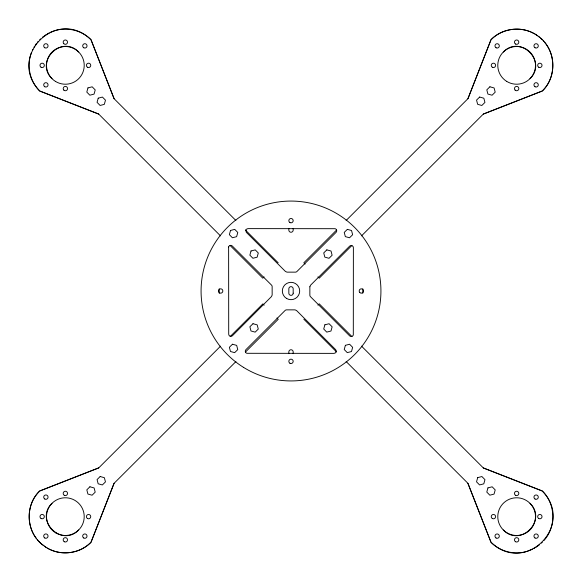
<?xml version="1.0" encoding="UTF-8"?>
<svg xmlns="http://www.w3.org/2000/svg" width="582" height="582" viewBox="0 0 582 582"><rect width="100%" height="100%" fill="white"/><g stroke="black" fill="none" stroke-linecap="round" stroke-linejoin="round"><path stroke-width="0.87" d="M31.435 52.591C26.379 65.577 29.769 81.269 39.729 91.003L98.7 114.079L220.491 235.87M114.065 483.278L91.01 542.257C79.065 554.69 58.069 556.414 44.254 546.105M467.95 98.729L490.982 39.743C500.709 29.777 516.401 26.379 529.387 31.421M235.877 220.491L114.087 98.7L90.988 39.707C56.694 6.489 6.482 56.774 39.751 91.025L98.736 114.057M32.345 50.401L32.847 49.325M33.952 47.258L34.564 46.24M35.204 45.243L36.601 43.294M37.321 42.384L38.092 41.475M467.899 483.336L491.019 542.293C525.299 575.496 575.511 525.255 542.279 490.997L483.307 467.921L361.517 346.13M543.901 540.54C556.436 526.899 555.672 503.765 542.264 490.975L483.271 467.943M52.031 503.284C34.28 520.301 61.663 547.706 78.686 529.962M529.969 78.701C547.72 61.685 520.323 34.287 503.306 52.031M264.083 276.901L262.802 278.181L230.108 245.488M336.52 230.101L303.826 262.795L305.106 264.075M346.13 220.491L467.921 98.7L490.997 39.729C502.943 27.303 523.924 25.579 537.739 35.873M220.549 346.174L98.707 467.921L39.729 490.975C24.32 505.46 26.117 533.025 43.279 545.385M230.166 336.563L262.868 303.884L264.148 305.164M351.899 245.488L319.212 278.181L317.925 276.901M361.517 235.87L483.307 114.079L542.3 90.988C558.029 76.206 555.701 47.899 537.761 35.888M235.921 361.56L114.087 483.307L90.988 542.271C80.694 552.835 63.736 555.912 50.387 549.648M245.546 351.95L278.247 319.271L276.967 317.99M317.925 305.099L319.212 303.819L351.899 336.512M39.729 39.729L40.58 38.899M541.427 543.101L542.279 542.271M42.37 37.335L43.294 36.601M539.645 544.665L535.789 547.429M44.225 35.909L46.225 34.571M47.215 33.974L49.332 32.847M533.73 548.615L534.771 548.04M532.676 549.153L527.168 551.336M50.408 32.337C63.758 26.074 80.716 29.158 91.01 39.729L114.087 98.7M483.307 114.079L542.279 91.003C554.399 79.327 556.392 59.015 546.774 45.2M98.678 467.899L39.714 490.997C26.968 503.226 25.557 524.92 36.601 538.706M526.026 551.663C513.775 555.053 499.909 551.343 490.997 542.271L467.921 483.3L346.13 361.509M530.515 31.864L533.73 33.385M49.31 549.139L47.222 548.018M534.771 33.96L536.786 35.218M46.204 547.415L41.46 543.894M538.692 36.579L539.623 37.321M540.525 38.085L542.264 39.707M40.58 543.101L38.907 541.42M78.701 52.031C61.685 34.287 34.287 61.685 52.038 78.701M503.306 529.969C520.323 547.713 547.72 520.315 529.969 503.299M245.495 230.101L278.181 262.795M303.826 319.205L336.52 351.899M543.086 40.558L543.886 41.438M37.343 539.638L38.106 540.547M544.65 42.341L546.098 44.225M362.804 288.825L362.804 293.175M293.183 228.34L293.183 230.079A2.175 2.175 0 0 1 291.007 232.254A2.175 2.175 0 0 1 288.832 230.079L288.832 228.34M293.183 353.66L293.183 351.921A2.175 2.175 0 0 0 291.007 349.746A2.175 2.175 0 0 0 288.832 351.921L288.832 353.66M219.21 288.825L219.21 293.175M309.864 286.773L309.857 295.147A2.175 2.175 0 0 0 310.475 296.689L349.673 335.894A2.175 2.175 0 0 0 353.31 334.919L353.383 247.706C353.478 245.851 350.968 244.767 349.687 246.113L310.519 285.245L309.864 286.773M228.624 246.957L228.704 334.163C228.61 336.025 231.119 337.102 232.4 335.749L271.496 296.551L272.158 295.016L272.143 286.65A2.175 2.175 0 0 0 271.525 285.107L232.262 245.975A2.175 2.175 0 0 0 228.624 246.957M245.793 230.21L246.324 232.32L285.456 271.481L286.984 272.143L295.35 272.143A2.175 2.175 0 0 0 296.9 271.532L336.098 232.334A2.175 2.175 0 0 0 335.123 228.697L247.917 228.624L246.368 229.243L245.793 230.21M336.301 351.23L335.639 352.757L334.097 353.376L246.884 353.303A2.175 2.175 0 0 1 245.91 349.666L285.107 310.468A2.175 2.175 0 0 1 286.657 309.857L295.023 309.857L296.551 310.519L335.683 349.68L336.301 351.23M87.962 87.904L86.798 92.094L89.846 95.201L94.058 94.109L95.222 89.919L92.174 86.813L87.962 87.904M98.22 98.162L97.056 102.352L100.104 105.458L104.316 104.367L105.48 100.169L102.432 97.07L98.22 98.162M230.523 230.465L229.359 234.655L232.407 237.762L236.619 236.67L237.783 232.473L234.735 229.373L230.523 230.465M251.031 250.973L249.867 255.171L252.923 258.27L257.135 257.179L258.292 252.988L255.243 249.882L251.031 250.973M324.88 324.821L323.716 329.012L326.764 332.118L330.976 331.027L332.14 326.829L329.092 323.73L324.88 324.821M345.388 345.33L344.224 349.527L347.279 352.627L351.492 351.535L352.648 347.345L349.6 344.238L345.388 345.33M477.691 477.633L476.527 481.831L479.583 484.93L483.795 483.838L484.959 479.648L481.903 476.542L477.691 477.633M487.949 487.891L486.785 492.081L489.833 495.187L494.053 494.096L495.209 489.906L492.161 486.799L487.949 487.891M489.906 86.791L486.807 89.846L487.898 94.058L492.088 95.215L495.195 92.167L494.103 87.955L489.906 86.791M479.655 97.049L476.549 100.097L477.64 104.309L481.831 105.473L484.937 102.425L483.846 98.213L479.655 97.049M347.352 229.352L344.246 232.4L345.337 236.619L349.527 237.776L352.634 234.728L351.543 230.516L347.352 229.352M326.837 249.867L323.73 252.915L324.821 257.128L329.019 258.292L332.118 255.243L331.027 251.031L326.837 249.867M252.995 323.708L249.889 326.757L250.98 330.969L255.171 332.133L258.277 329.085L257.186 324.872L252.995 323.708M232.48 344.224L229.381 347.272L230.465 351.484L234.662 352.648L237.762 349.6L236.67 345.381L232.48 344.224M100.177 476.527L97.07 479.575L98.162 483.788L102.359 484.952L105.458 481.903L104.367 477.691L100.177 476.527M89.919 486.785L86.82 489.833L87.904 494.045L92.102 495.209L95.201 492.154L94.117 487.942L89.919 486.785M293.183 293.175L293.183 288.825A2.175 2.175 0 0 0 291.007 286.65A2.175 2.175 0 0 0 288.832 288.825L288.832 293.175A2.175 2.175 0 0 0 291.007 295.35A2.175 2.175 0 0 0 293.183 293.175M535.04 86.74A2.175 2.175 0 0 0 538.299 84.856A2.175 2.175 0 0 0 535.04 82.971A2.175 2.175 0 0 0 535.04 86.74M506.696 81.385A18.857 18.857 0 0 0 535.484 65.97A18.857 18.857 0 0 0 507.737 48.742A18.857 18.857 0 0 0 506.696 81.385M535.04 47.76A2.175 2.175 0 0 0 538.299 45.876A2.175 2.175 0 0 0 535.04 43.992A2.175 2.175 0 0 0 535.04 47.76M496.068 47.76A2.175 2.175 0 0 0 499.327 45.876A2.175 2.175 0 0 0 496.068 43.992A2.175 2.175 0 0 0 496.068 47.76M515.121 90.115A2.175 2.175 0 0 0 518.758 89.133A2.175 2.175 0 0 0 516.088 86.471A2.175 2.175 0 0 0 515.121 90.115M515.55 44.043A2.175 2.175 0 0 0 518.817 42.159A2.175 2.175 0 0 0 515.55 40.274A2.175 2.175 0 0 0 515.55 44.043M492.343 67.25A2.175 2.175 0 0 0 495.609 65.366A2.175 2.175 0 0 0 492.343 63.482A2.175 2.175 0 0 0 492.343 67.25M538.757 67.25A2.175 2.175 0 0 0 542.024 65.366A2.175 2.175 0 0 0 538.757 63.482A2.175 2.175 0 0 0 538.757 67.25M496.068 538.008A2.175 2.175 0 0 0 499.327 536.124A2.175 2.175 0 0 0 496.068 534.24A2.175 2.175 0 0 0 496.068 538.008M506.696 532.654A18.857 18.857 0 0 0 535.484 517.238A18.857 18.857 0 0 0 507.737 500.011A18.857 18.857 0 0 0 506.696 532.654M535.04 538.008A2.175 2.175 0 0 0 538.299 536.124A2.175 2.175 0 0 0 535.04 534.24A2.175 2.175 0 0 0 535.04 538.008M535.04 499.029A2.175 2.175 0 0 0 538.299 497.144A2.175 2.175 0 0 0 535.04 495.26A2.175 2.175 0 0 0 535.04 499.029M492.343 518.518A2.175 2.175 0 0 0 495.609 516.634A2.175 2.175 0 0 0 492.343 514.75A2.175 2.175 0 0 0 492.343 518.518M538.757 518.518A2.175 2.175 0 0 0 542.024 516.634A2.175 2.175 0 0 0 538.757 514.75A2.175 2.175 0 0 0 538.757 518.518M515.55 495.311A2.175 2.175 0 0 0 518.817 493.427A2.175 2.175 0 0 0 515.55 491.543A2.175 2.175 0 0 0 515.55 495.311M515.55 541.726A2.175 2.175 0 0 0 518.817 539.841A2.175 2.175 0 0 0 515.55 537.957A2.175 2.175 0 0 0 515.55 541.726M44.792 499.014A2.175 2.175 0 0 0 48.059 497.13A2.175 2.175 0 0 0 44.792 495.246A2.175 2.175 0 0 0 44.792 499.014M55.93 532.952A18.857 18.857 0 0 0 84.215 516.634A18.857 18.857 0 0 0 55.937 500.294A18.857 18.857 0 0 0 55.93 532.952M44.778 537.986A2.175 2.175 0 0 0 48.044 536.109A2.175 2.175 0 0 0 44.778 534.218A2.175 2.175 0 0 0 44.778 537.986M83.75 538.001A2.175 2.175 0 0 0 87.016 536.117A2.175 2.175 0 0 0 83.75 534.232A2.175 2.175 0 0 0 83.75 538.001M64.282 495.304A2.175 2.175 0 0 0 67.548 493.42A2.175 2.175 0 0 0 64.282 491.535A2.175 2.175 0 0 0 64.282 495.304M64.267 541.718A2.175 2.175 0 0 0 67.527 539.834A2.175 2.175 0 0 0 64.267 537.95A2.175 2.175 0 0 0 64.267 541.718M87.482 518.518A2.175 2.175 0 0 0 90.741 516.634A2.175 2.175 0 0 0 87.482 514.75A2.175 2.175 0 0 0 87.482 518.518M41.067 518.504A2.175 2.175 0 0 0 44.327 516.62A2.175 2.175 0 0 0 41.067 514.735A2.175 2.175 0 0 0 41.067 518.504M83.772 47.76A2.175 2.175 0 0 0 87.031 45.876A2.175 2.175 0 0 0 83.772 43.992A2.175 2.175 0 0 0 83.772 47.76M55.421 81.385A18.857 18.857 0 0 0 84.215 65.97A18.857 18.857 0 0 0 56.469 48.742A18.857 18.857 0 0 0 55.421 81.385M44.792 47.76A2.175 2.175 0 0 0 48.059 45.876A2.175 2.175 0 0 0 44.792 43.992A2.175 2.175 0 0 0 44.792 47.76M44.792 86.74A2.175 2.175 0 0 0 48.059 84.856A2.175 2.175 0 0 0 44.792 82.971A2.175 2.175 0 0 0 44.792 86.74M87.489 67.25A2.175 2.175 0 0 0 90.756 65.366A2.175 2.175 0 0 0 87.489 63.482A2.175 2.175 0 0 0 87.489 67.25M41.075 67.25A2.175 2.175 0 0 0 44.341 65.366A2.175 2.175 0 0 0 41.075 63.482A2.175 2.175 0 0 0 41.075 67.25M63.853 90.115A2.175 2.175 0 0 0 67.49 89.133A2.175 2.175 0 0 0 64.82 86.471A2.175 2.175 0 0 0 63.853 90.115M63.816 43.701A2.175 2.175 0 0 0 67.454 42.719A2.175 2.175 0 0 0 64.791 40.056A2.175 2.175 0 0 0 63.816 43.701M243.516 367.366A89.926 89.926 0 0 0 380.883 293.939A89.926 89.926 0 0 0 248.616 211.688A89.926 89.926 0 0 0 243.516 367.366M219.574 292.884A2.175 2.175 0 0 0 222.833 291A2.175 2.175 0 0 0 219.574 289.116A2.175 2.175 0 0 0 219.574 292.884M359.814 292.535A2.175 2.175 0 0 0 363.452 291.56A2.175 2.175 0 0 0 360.789 288.898A2.175 2.175 0 0 0 359.814 292.535M289.916 222.535A2.175 2.175 0 0 0 293.183 220.651A2.175 2.175 0 0 0 289.916 218.767A2.175 2.175 0 0 0 289.916 222.535M289.916 363.233A2.175 2.175 0 0 0 293.183 361.349A2.175 2.175 0 0 0 289.916 359.465A2.175 2.175 0 0 0 289.916 363.233M286.671 298.508A8.672 8.672 0 0 0 299.679 291A8.672 8.672 0 0 0 286.671 283.492A8.672 8.672 0 0 0 286.671 298.508"/></g></svg>
